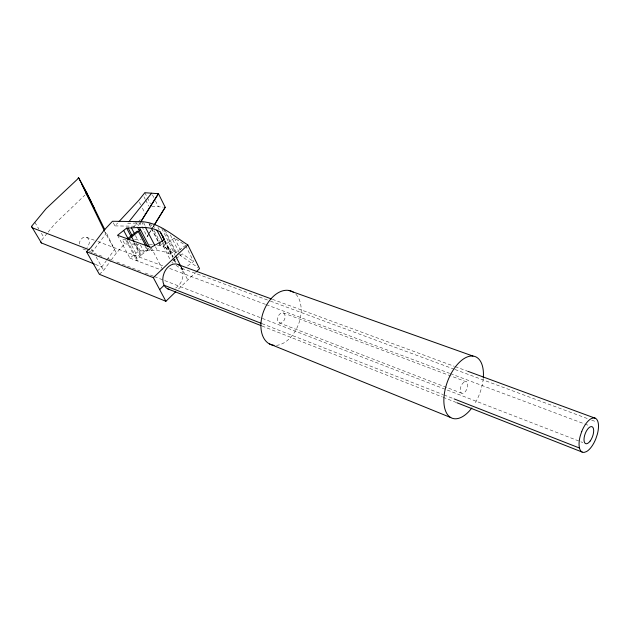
<?xml version="1.0" encoding="UTF-8"?>
<svg xmlns="http://www.w3.org/2000/svg" width="630" height="630" viewBox="0 0 630 630"><rect width="100%" height="100%" fill="white"/><g stroke="black" fill="none" stroke-linecap="round" stroke-linejoin="round"><path stroke-width="0.47" stroke-dasharray="3.15 2.36" d="M127.669 223.288L140.065 222.941L147.168 236.596L149.16 233.344M149.656 232.525L152.145 228.454M152.641 227.643L153.633 226.012M147.168 236.596L148.2 234.927M148.712 234.084L151.294 229.903M151.806 229.06L153.87 225.713M140.065 222.941L137.994 226.257L135.544 221.563M99.367 274.294L103.674 270.333L110.612 260.867M111.195 260.08L116.4 252.984L124.685 243.912L138.962 244.267M97.445 270.916L101.761 266.947L106.415 260.639M106.99 259.851L114.542 249.606L105.651 231.391M41.651 240.14L47.518 232.88M48.124 232.116L54.857 223.784L84.892 195.103M133.513 227.115L137.49 222.784M138.151 222.059L140.805 219.169M113.305 222.815L114.975 225.902L117.589 223.091M178.613 288.95L195.402 272.672M141.222 255.016L136.978 258.962L135.702 258.481L139.947 254.536L146.829 249.519L147.948 249.929L141.222 255.016L135.025 243.338M117.566 235.266L129.93 258.111L138.773 251.008C150.066 250.685 162.099 248.708 172.155 255.331L173.053 256.772M176.116 265.372L182.393 269.79L184.614 268.128M187.582 265.915L193.512 261.489L185.968 246.267M175.345 259.143L171.415 262.056L172.982 263.159M176.132 258.56L182.416 253.898L193.512 261.489M183.291 247.086L185.551 245.416L174.439 237.967L163.272 246.165L174.266 253.756L182.542 247.645M114.975 225.902L137.041 226.241M126.063 239.487L122.252 239.4L124.685 243.912M134.647 239.676L141.325 239.833M149.231 244.527L152.633 244.613M151.665 206.207L163.264 207.136M157.571 245.172C165.076 246.448 172.187 250.016 178.526 254.103M272.404 299.297L454.301 366.314M455.222 366.652L468.153 371.416M181.849 268.293L269.538 300.778M270.459 301.124L454.143 369.18M455.065 369.519L587.979 418.769M591.672 420.131L596.287 421.848M79.404 244.03A6.072 4.788 -68.5 0 1 86.782 237.392L94.177 240.164M97.855 241.542L163.217 266.033M169.659 268.451L265.403 304.329M266.325 304.668L449.521 373.322M450.442 373.661L583.923 423.683M584.845 424.029L589.452 425.754M283.626 313.055A5.402 3.512 -69.2 0 1 282.862 321.93A5.402 3.512 -69.2 0 1 277.578 318.819A5.402 3.512 -69.2 0 1 283.626 313.055L466.491 381.859A6.205 3.244 -69.5 0 1 465.137 391.884A6.205 3.244 -69.5 0 1 460.341 388.789A6.205 3.244 -69.5 0 1 466.491 381.859M129.93 258.111L161.461 270.065M279.106 322.828L461.506 393.175M91.004 250.449L92.838 251.157L105.887 233.825L104.604 231.202M82.9 248.889L85.648 249.96M89.318 251.378L92.988 252.803M93.909 253.158L103.076 256.709M107.667 258.489L113.164 260.615M116.834 262.041L121.425 263.812M122.338 264.167L131.512 267.726M132.426 268.081L141.6 271.632M145.27 273.05L153.523 276.247M154.437 276.609L582.758 442.528M262.025 323.639L443.158 394.608M444.071 394.971L453.222 398.554M262.041 326.001L442.213 396.947M443.126 397.309L455.931 402.349M95.366 264.403L101.761 266.947M179.282 254.654L197.985 267.585M34.855 222.319L38.855 229.029M41.352 233.226L43.848 237.423M91.657 249.07L93.775 252.819M96.13 256.977L103.674 270.333M103.981 230.352L116.4 252.984M127.15 240.629L138.206 261.245M125.866 240.164L136.923 260.765M129.142 240.676L135.938 253.378M134.269 242.534L138.773 251.008M133.733 242.873L139.947 254.536M136.206 243.282L140.254 250.921M135.497 235.612L138.19 240.707M140.435 244.96L143.577 250.905M145.073 246.18L146.829 249.519M148.326 248.015L149.68 250.598M146.632 247.425L147.948 249.929M151.082 247.393L163.257 270.743M150.042 247.936L151.389 250.519M143.577 222.618L145.341 226.02M155.508 246.81L157.279 250.228M141.569 221.642L143.774 225.902M150.239 223.091L152.436 227.367M154.192 230.793L159.453 241.062M159.894 241.92L162.091 246.196M139.38 202.301L140.679 204.829M142.411 208.207L145.01 213.271M148.79 222.666L151.428 227.792M151.862 228.651L158.453 241.479M158.894 242.33L160.65 245.747M149.113 224.201L150.869 227.619M151.31 228.47L160.099 245.566M163.068 242.243L168.785 253.441M153.011 224.705L154.767 228.131M162.217 242.707L164.406 246.991M163.272 246.165L170.124 259.544M165.154 240.755L173.085 256.331M157.965 227.375L159.272 229.958M164.682 240.652L172.155 255.331M164.43 240.904L172.384 256.52M174.148 259.993L175.479 262.6M164.65 241.896L172.604 257.512M173.053 258.387L175.258 262.726M161.752 228.462L173.116 250.882M180.983 266.584L187.803 280.043M174.266 253.756L175.124 255.449M181.109 267.254L182.393 269.79M143.979 196.788L145.262 199.316M145.695 200.159L148.696 206.065M164.895 229.982L176.243 252.449M163.414 228.611L175.195 251.929M144.845 192.717L146.979 196.93M147.404 197.773L150.389 203.679M170.336 234.943L179.495 253.158M179.928 254.024L180.802 255.764M174.439 237.967L180.322 249.708M152.468 194.898L153.744 197.434M155.437 200.82L158.413 206.75M174.4 258.93L175.92 263.466M180.282 266.088A13.222 9.6 -68.9 0 1 182.716 277.507L181.676 280.76A13.222 9.6 -68.9 0 1 175.51 288.138M86.782 237.392A6.072 4.788 -68.5 0 1 86.948 247.464M483.218 378.819A32.894 17.183 -69.5 0 1 474.603 403.98M295.887 294.226A28.618 18.609 -69.2 0 1 298.455 324.387A28.618 18.609 -69.2 0 1 276.538 345.327"/><path stroke-width="0.94" d="M154.137 225.193L165.21 207.294L158.453 193.694L144.845 192.717L138.521 200.608L118.897 221.681M154.381 224.879L165.21 207.294M85.979 193.882L86.767 192.725L78.514 177.621L77.309 179.353L46.084 208.688L31.5 226.391L41.438 242.959L94.453 264.041M128.866 221.784L151.617 193.205M196.095 272.002L199.553 268.656L187.819 244.905C173.455 235.943 159.445 222.634 141.569 221.642L112.479 221.272L103.981 230.352L90.87 247.677L86.46 251.654L99.367 274.294L165.895 301.282L175.786 291.69M159.666 289.572L164.139 285.28L261.111 323.277M86.46 251.654L153.334 277.649L187.819 244.905M127.874 239.975L138.316 231.564L145.758 245.755M127.307 238.849L137.19 231.163L138.316 231.564M162.516 235.557L163.981 240.038L151.082 247.393L117.566 235.266L126.614 228.123C137.978 227.706 150.066 225.532 160.288 232.021L164.272 239.022M138.868 229.95L140.6 229.855M288.745 290.43L472.973 356.068M178.227 264.6L271.483 298.959M468.153 371.416L595.57 418.359M89.176 249.748L32.374 227.832L31.5 226.391M454.135 398.908L579.466 448.024M167.84 288.902L261.127 325.639M456.844 402.712L582.144 452.056M269.372 343.885L450.757 417.564M40.556 241.503L41.438 242.959M78.514 177.621L91.153 201.71M86.271 193.544L94.642 208.845M123.708 230.509L128.237 238.983M126.614 228.123L130.67 235.754M128.103 228.021L132.15 235.651M153.334 277.649L165.895 301.282M131.481 236.667L134.135 241.676M131.465 227.973L134.599 233.919M137.631 227.595L147.428 246.298M139.364 227.493L149.594 247.07M145.325 227.139L154.626 245.101M156.909 230.186L162.627 241.384M160.288 232.021L164.241 239.786M175.786 256.331L180.983 266.584M104.801 229.659L86.767 192.725M81.49 183.732L104.178 230.32M179.652 265.506A13.222 9.6 -68.9 0 0 175.802 263.939L173.179 264.143A13.222 9.6 -68.9 0 0 164.249 272.656L163.194 275.964A13.222 9.6 -68.9 0 0 169.439 289.406M471.823 408.027A32.894 17.183 -69.5 0 1 444.441 406.956A32.894 17.183 -69.5 0 1 462.412 359.714A32.894 17.183 -69.5 0 1 483.305 377.85M274.026 345.319A28.618 18.609 -69.2 0 1 263.403 311.858A28.618 18.609 -69.2 0 1 293.304 292.115M581.742 431.455L580.23 435.991A18.16 7.891 -69.7 0 0 584.207 452.379L586.577 451.545A18.16 7.891 -69.7 0 0 595.815 438.834L597.303 434.401A18.16 7.891 -69.7 0 0 593.539 417.926L591.176 418.666A18.16 7.891 -69.7 0 0 581.742 431.455M152.751 202.624L140.569 222.13L158.453 193.694L152.751 202.624M590.176 441.016A9.056 3.938 -69.7 0 0 592.216 426.786A9.056 3.938 -69.7 0 0 584.136 437.74A9.056 3.938 -69.7 0 0 590.176 441.016"/></g></svg>
